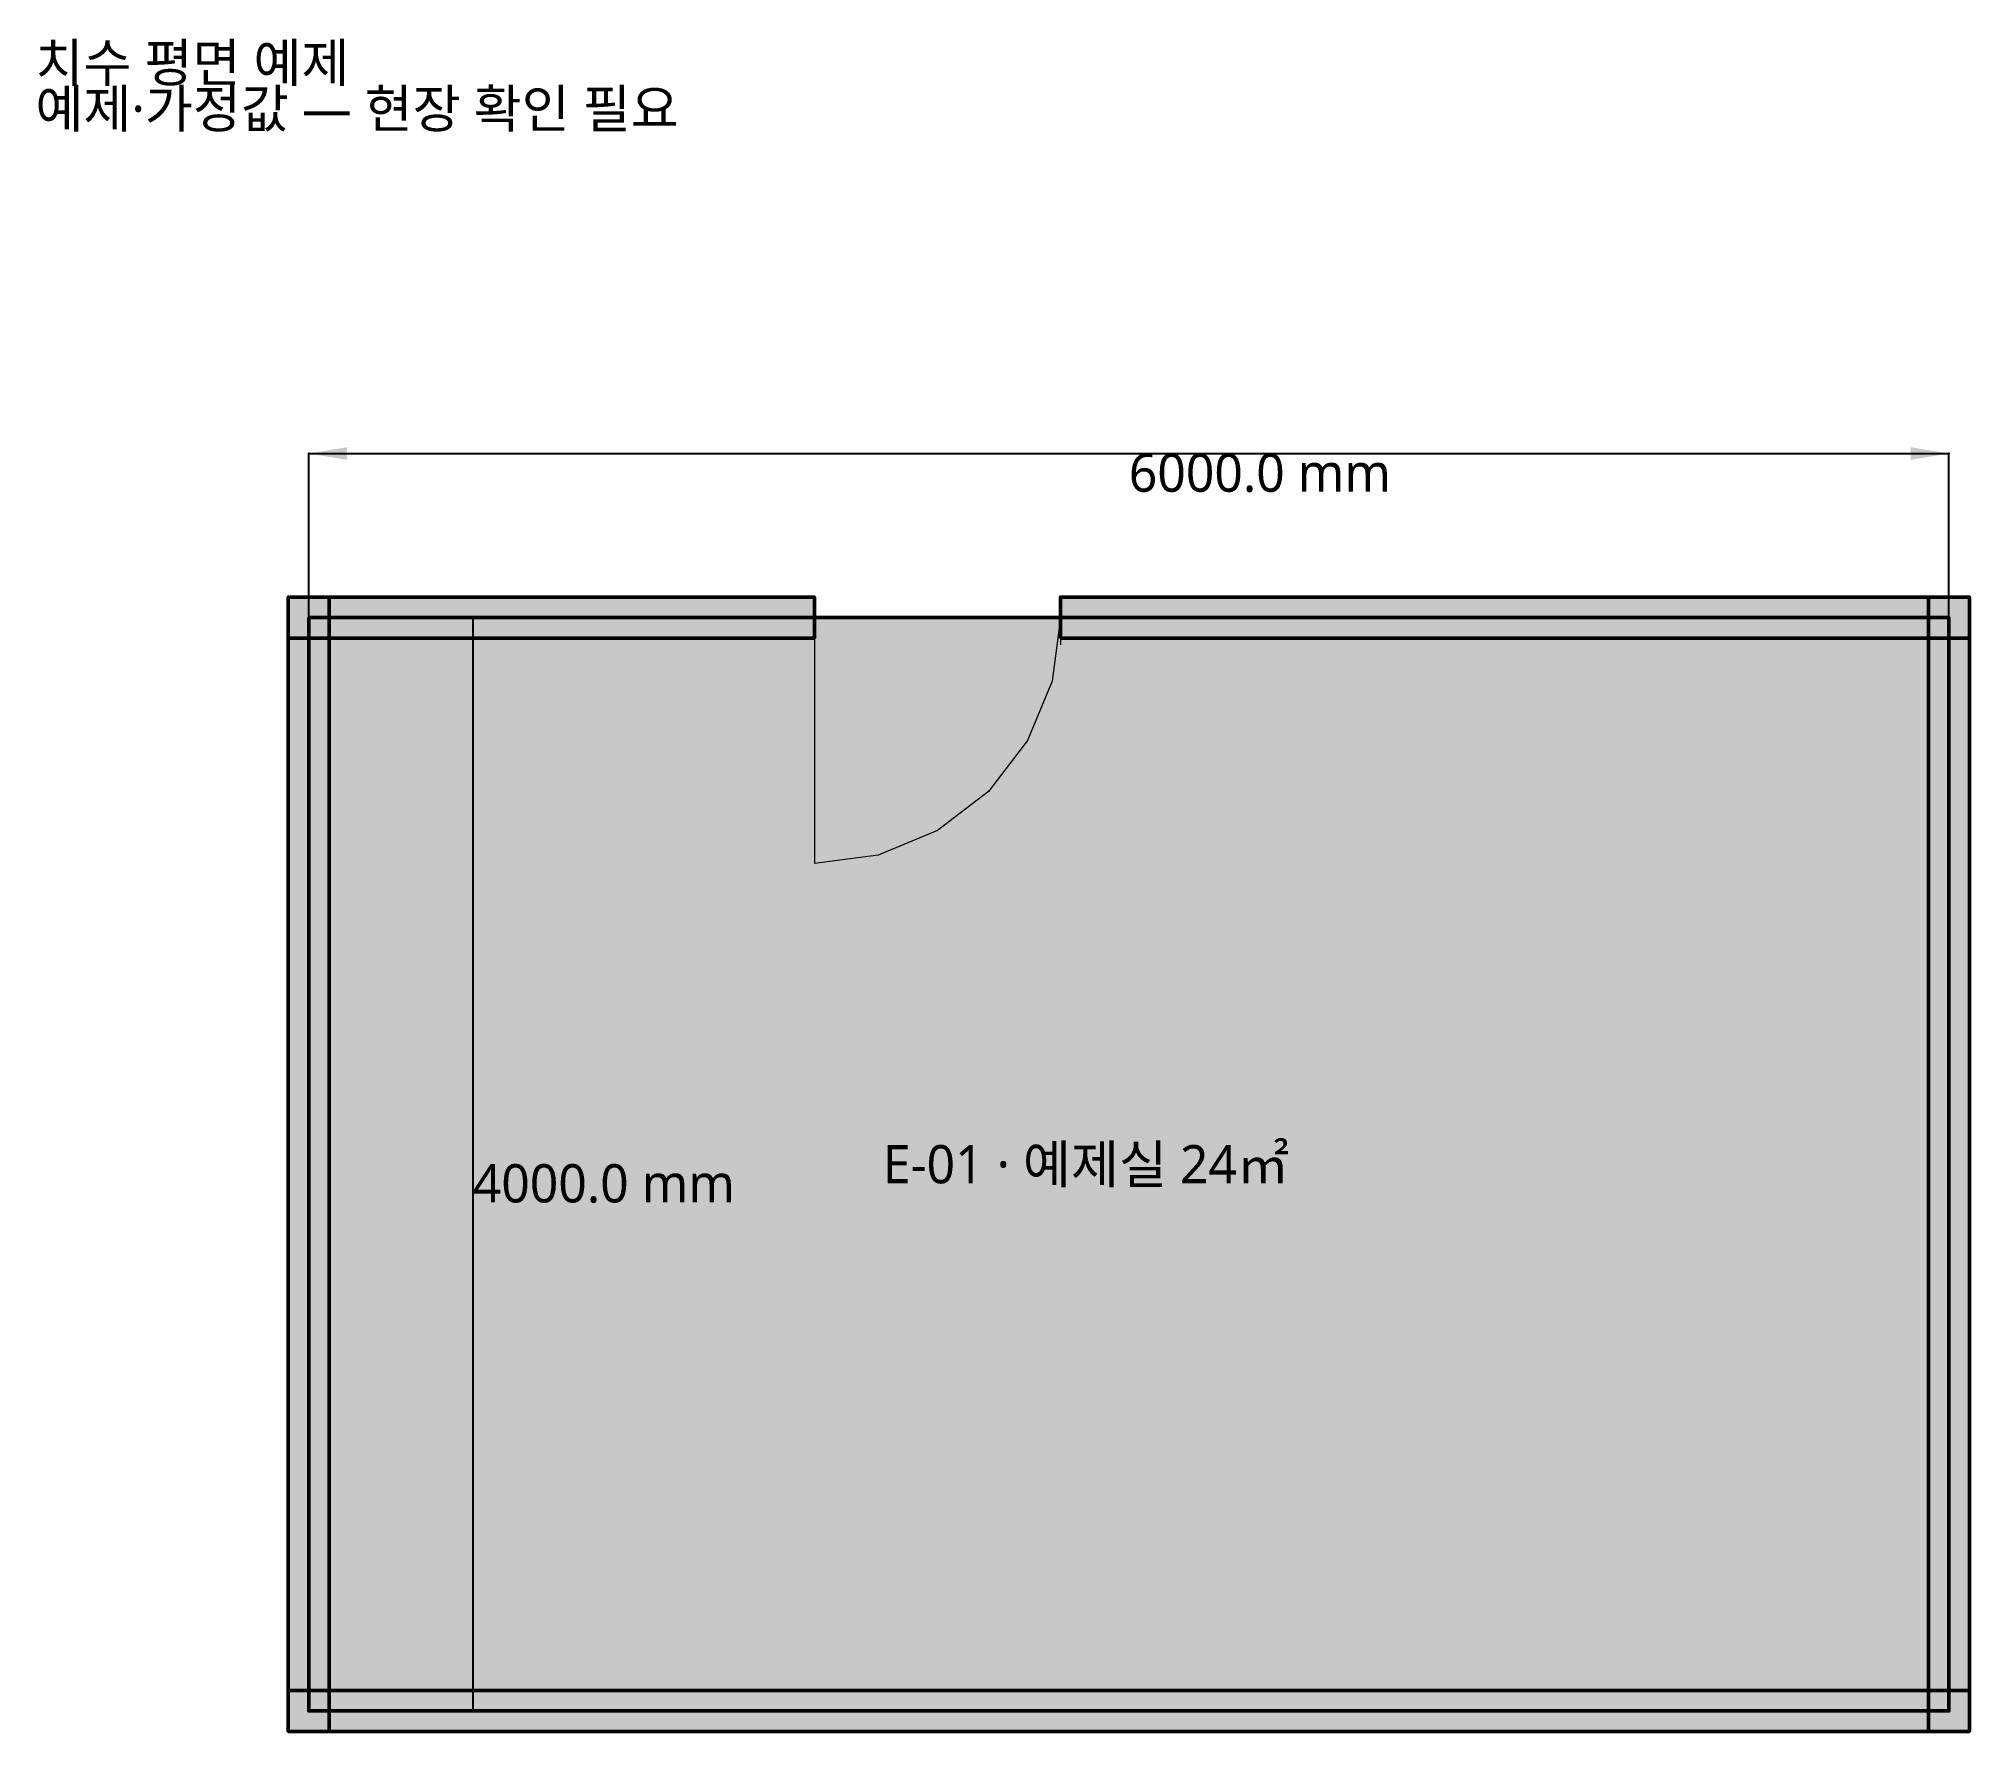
# Model space of a CAD drawing. Header units: millimetres. Extents: x 1512 to 8575, y -7075 to -882.
import ezdxf

# ---------------------------------------------------------------- set-up
doc = ezdxf.new("R2010")
doc.units = ezdxf.units.MM
doc.layers.add('L_1984c2f2aae44ed69f7922d110b1dd01', color=7, linetype='Continuous')
doc.layers.add('L_67bda529cc4746259e7a66361fa2692e', color=7, linetype='Continuous')
doc.styles.add('NATIVE_NOTO_SANS_KR', font='NotoSansKR-Regular.ttf')
doc.dimstyles.new('NATIVE_DIM_00000', dxfattribs={"dimtxt": 140, "dimasz": 140, "dimexe": 1.25, "dimexo": 0.625, "dimtad": 1, "dimdec": 1, "dimzin": 0, "dimdsep": 46, "dimtxsty": 'NATIVE_NOTO_SANS_KR', "dimcen": 0.09, "dimclrd": 256, "dimclre": 256, "dimclrt": 256, "dimadec": 0, "dimazin": 0, "dimtfac": 1, "dimtofl": 0, "dimtmove": 0, "dimatfit": 3, "dimfxl": 1, "dimlwd": 35, "dimlwe": 35, "dimarcsym": 0})
doc.dimstyles.new('NATIVE_DIM_00001', dxfattribs={"dimtxt": 140, "dimasz": 140, "dimexe": 1.25, "dimexo": 0.625, "dimtad": 1, "dimdec": 1, "dimzin": 0, "dimdsep": 46, "dimtxsty": 'NATIVE_NOTO_SANS_KR', "dimcen": 0.09, "dimclrd": 256, "dimclre": 256, "dimclrt": 256, "dimadec": 0, "dimazin": 0, "dimtfac": 1, "dimtofl": 0, "dimtmove": 0, "dimatfit": 3, "dimfxl": 1, "dimlwd": 35, "dimlwe": 35, "dimarcsym": 0})

# ---------------------------------------------------------------- blocks, each defined once
blk = doc.blocks.new('B_0ed6791038c5460b833b694aee554b80')
at = {"color": 0, "lineweight": 20, "true_color": 0x1f2937}
for p, q in [((0, 0), (0, -100)), ((0, 0), (0, -900)), ((900, 0), (900, -100))]:
    blk.add_line(p, q, dxfattribs=at)
blk.add_lwpolyline([(900, 0), (869.3334, -232.9371), (779.4225, -450), (636.3963, -636.3963), (450, -779.4225), (232.9371, -869.3334), (0, -900)], dxfattribs=at)
blk = doc.blocks.new('*D100')
at = {"color": 0, "lineweight": -2}
for p, q in [((2500, -2999.4), (2500, -2398.8)), ((2500, -2400), (8500, -2400)), ((8500, -2999.4), (8500, -2398.8))]:
    blk.add_line(p, q, dxfattribs=at)
for p in [(2500, -2400), (8500, -2400), (2500, -3000), (8500, -3000)]:
    blk.add_point(p, dxfattribs=at)
for points in [[(2500, -2400), (2640, -2376.7), (2640, -2423.3)], [(8500, -2400), (8360, -2376.7), (8360, -2423.3)]]:
    blk.add_solid(points, dxfattribs=at)
at = {"color": 0, "lineweight": -2, "insert": (5500, -2400), "char_height": 140, "attachment_point": 1, "style": 'NATIVE_NOTO_SANS_KR'}
blk.add_mtext('6000.0 mm', dxfattribs=at)
blk = doc.blocks.new('*D116')
at = {"color": 0, "lineweight": -2}
for p, q in [((2500.6, -3000), (3101.2, -3000)), ((3100, -3000), (3100, -7000)), ((2500.6, -7000), (3101.2, -7000))]:
    blk.add_line(p, q, dxfattribs=at)
for p in [(2500, -3000), (3100, -3000), (2500, -7000), (3100, -7000)]:
    blk.add_point(p, dxfattribs=at)
for points in [[(3100, -3000), (3123.3, -3140), (3076.7, -3140)], [(3100, -7000), (3123.3, -6860), (3076.7, -6860)]]:
    blk.add_solid(points, dxfattribs=at)
at = {"color": 0, "lineweight": -2, "insert": (3100, -5000), "char_height": 140, "attachment_point": 1, "style": 'NATIVE_NOTO_SANS_KR'}
blk.add_mtext('4000.0 mm', dxfattribs=at)

msp = doc.modelspace()

# ---------------------------------------------------------------- hatches: boundary and pattern name
at = {"layer": 'L_67bda529cc4746259e7a66361fa2692e', "lineweight": 50, "true_color": 0x27313a, "transparency": 33554687}
for points in [[(2425, -3075), (4350, -3075), (4350, -2925), (2425, -2925)], [(2575, -7075), (2575, -2925), (2425, -2925), (2425, -7075)], [(5250, -3075), (8575, -3075), (8575, -2925), (5250, -2925)], [(8425, -2925), (8425, -7075), (8575, -7075), (8575, -2925)], [(8575, -6925), (2425, -6925), (2425, -7075), (8575, -7075)]]:
    msp.add_hatch(color=0, dxfattribs=at).paths.add_polyline_path(points)
at = {"layer": 'L_67bda529cc4746259e7a66361fa2692e', "lineweight": 50, "true_color": 0xf4f7fa, "transparency": 33554687}
msp.add_hatch(color=0, dxfattribs=at).paths.add_polyline_path([(2500, -3000), (8500, -3000), (8500, -7000), (2500, -7000)])

# ---------------------------------------------------------------- linework, layer by layer
at = {"layer": 'L_67bda529cc4746259e7a66361fa2692e', "color": 0, "lineweight": 20, "true_color": 0x27313a}
msp.add_line((4350, -3000), (5250, -3000), dxfattribs=at)
at = {"layer": 'L_67bda529cc4746259e7a66361fa2692e', "color": 0, "lineweight": 13, "true_color": 0x27313a}
msp.add_line((4350, -3000), (4350, -3087.5), dxfattribs=at)
at = {"layer": 'L_67bda529cc4746259e7a66361fa2692e', "color": 0, "lineweight": 50, "true_color": 0x27313a}
for points in [[(2425, -3075), (4350, -3075), (4350, -2925), (2425, -2925)], [(2575, -7075), (2575, -2925), (2425, -2925), (2425, -7075)], [(5250, -3075), (8575, -3075), (8575, -2925), (5250, -2925)], [(8425, -2925), (8425, -7075), (8575, -7075), (8575, -2925)], [(2500, -3000), (8500, -3000), (8500, -7000), (2500, -7000)], [(8575, -6925), (2425, -6925), (2425, -7075), (8575, -7075)]]:
    msp.add_lwpolyline(points, close=True, dxfattribs=at)

# ---------------------------------------------------------------- block references
at = {"layer": 'L_67bda529cc4746259e7a66361fa2692e'}
msp.add_blockref('B_0ed6791038c5460b833b694aee554b80', (4350, -3000), dxfattribs=at)

# ---------------------------------------------------------------- texts
at = {"layer": 'L_67bda529cc4746259e7a66361fa2692e', "color": 0, "lineweight": 35, "true_color": 0x285c88, "insert": (1500, -900), "char_height": 140, "width": 12000, "attachment_point": 1, "line_spacing_factor": 0.72, "style": 'NATIVE_NOTO_SANS_KR'}
msp.add_mtext('치수 평면 예제\\P예제·가정값 — 현장 확인 필요', dxfattribs=at)
at = {"layer": 'L_67bda529cc4746259e7a66361fa2692e', "color": 0, "lineweight": 50, "true_color": 0x27313a, "insert": (4600, -4930), "char_height": 140, "width": 1800, "attachment_point": 1, "line_spacing_factor": 0.72, "style": 'NATIVE_NOTO_SANS_KR'}
msp.add_mtext('E-01 · 예제실 24㎡', dxfattribs=at)

# ---------------------------------------------------------------- dimensions: what is measured, and where the dimension line sits
at = {"layer": 'L_1984c2f2aae44ed69f7922d110b1dd01', "color": 0, "lineweight": 35, "true_color": 0x285c88}
for base, p2, angle, dimstyle, picture, middle in [((8500, -2400), (8500, -3000), 0, 'NATIVE_DIM_00000', '*D100', (5500, -2400)), ((3100, -7000), (2500, -7000), 270, 'NATIVE_DIM_00001', '*D116', (3100, -5000))]:
    dim = msp.add_linear_dim(base=base, p1=(2500, -3000), p2=p2, angle=angle, dimstyle=dimstyle, override={"dimpost": '<> mm'}, dxfattribs=at)
    dim.commit()
    dim.dimension.update_dxf_attribs({"geometry": picture, "text_midpoint": middle, "dimtype": 129})

doc.saveas('drawing.dxf')
